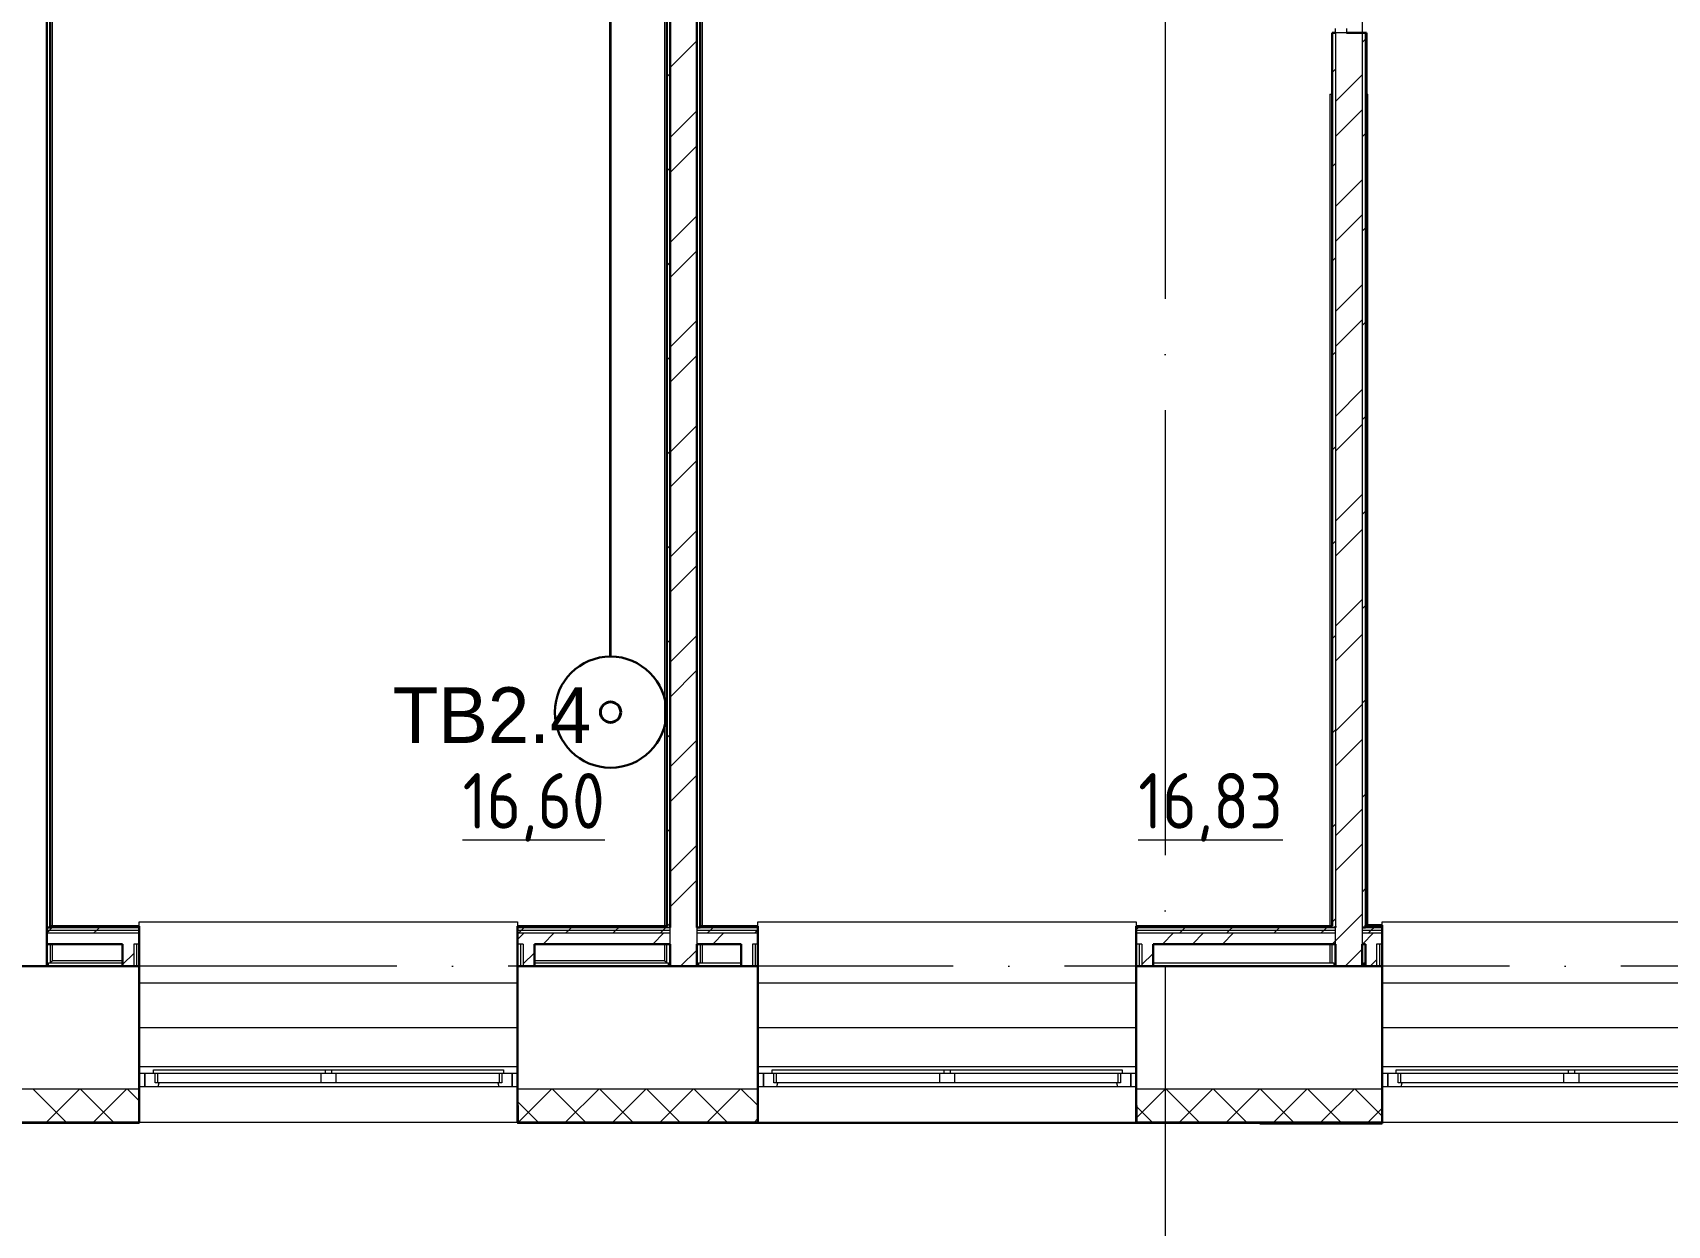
# Model space of a CAD drawing. Header units: millimetres. Extents: x -259793 to 503324, y -44556 to 93494.
# Drawn here: x 151417 to 158762, y -21400 to -16040 of the extents above; entities that cross this region are included whole.
import ezdxf

# ---------------------------------------------------------------- set-up
doc = ezdxf.new("R2010")
doc.units = ezdxf.units.MM
doc.linetypes.add('ADSK_Линия сетки', pattern=[25, 20, -2.5, 0, -2.5])
for name, color, linetype, lineweight in [('_ Окна', 7, 'Continuous', 9), ('Text', 7, 'Continuous', 15), ('Двери', 252, 'Continuous', 9), ('лс', 5, 'Continuous', 30), ('Марки помещений', 252, 'Continuous', 20), ('Ограждение', 252, 'Continuous', 9), ('Окна', 252, 'Continuous', 9), ('Оси', 252, 'Continuous', 9), ('Примечания', 7, 'Continuous', 25), ('Стены внутренние', 7, 'Continuous', 18), ('Стены наружные', 7, 'Continuous', 18), ('Стены штриховка', 7, 'Continuous', 9)]:
    doc.layers.add(name, color=color, linetype=linetype, lineweight=lineweight)
doc.layers.add('PDF _06 ТВ кабель эфирный', color=5, linetype='Continuous')
doc.styles.add('GOST Common_2', font='', dxfattribs={"width": 0.9, "height": 250})
doc.styles.add('Mipgost_5', font='', dxfattribs={"height": 250})
doc.styles.get('GOST Common_2').set_extended_font_data('GOST type B')
doc.styles.get('Mipgost_5').set_extended_font_data('Mipgost')

# ---------------------------------------------------------------- blocks, each defined once
blk = doc.blocks.new('РозеткаТВ')
at = {"layer": 'Text', "color": 3, "lineweight": 30}
blk.add_circle((-3.6, 3.2), 250, dxfattribs=at)
at = {"layer": 'Text', "color": 3, "lineweight": 40}
blk.add_circle((-3.6, 3.2), 45.8, dxfattribs=at)
blk = doc.blocks.new('2 этаж')
at = {"layer": '_ Окна', "color": 251, "true_color": 0x636466}
for p, q in [((151911, -19121.3), (151886, -19121.3)), ((151911, -19179.3), (151911, -19121.3)), ((153586, -19121.3), (153561, -19121.3)), ((153561, -19121.3), (153561, -19179.3)), ((154691, -19121.3), (154666, -19121.3)), ((154691, -19179.3), (154691, -19121.3)), ((156366, -19121.3), (156341, -19121.3)), ((156341, -19121.3), (156341, -19179.3)), ((157496, -19121.3), (157471, -19121.3)), ((157496, -19179.3), (157496, -19121.3)), ((151886, -19179.3), (151911, -19179.3)), ((153561, -19179.3), (153586, -19179.3)), ((154666, -19179.3), (154691, -19179.3)), ((156341, -19179.3), (156366, -19179.3)), ((157471, -19179.3), (157496, -19179.3))]:
    blk.add_line(p, q, dxfattribs=at)
at = {"layer": '_ Окна', "color": 251, "lineweight": 18, "true_color": 0x636466}
for p, q in [((151949, -19121.3), (151911, -19121.3)), ((151911, -19121.3), (151911, -19179.3)), ((151957, -19162.3), (151957, -19121.3)), ((151969, -19162.3), (151957, -19162.3)), ((151970.5, -19179.3), (151975, -19162.3)), ((153497, -19162.3), (153501.6, -19179.3)), ((153515, -19162.3), (153503, -19162.3)), ((153515, -19121.3), (153515, -19162.3)), ((153561, -19121.3), (153523, -19121.3)), ((153561, -19179.3), (153561, -19121.3)), ((154729, -19121.3), (154691, -19121.3)), ((154691, -19121.3), (154691, -19179.3)), ((154737, -19162.3), (154737, -19121.3)), ((154749, -19162.3), (154737, -19162.3)), ((154750.5, -19179.3), (154755, -19162.3)), ((156277, -19162.3), (156281.6, -19179.3)), ((156295, -19162.3), (156283, -19162.3)), ((156295, -19121.3), (156295, -19162.3)), ((156341, -19121.3), (156303, -19121.3)), ((156341, -19179.3), (156341, -19121.3)), ((157534, -19121.3), (157496, -19121.3)), ((157496, -19121.3), (157496, -19179.3)), ((157542, -19162.3), (157542, -19121.3)), ((157554, -19162.3), (157542, -19162.3)), ((157555.5, -19179.3), (157560, -19162.3)), ((151911, -19179.3), (151970.5, -19179.3)), ((153501.6, -19179.3), (153561, -19179.3)), ((154691, -19179.3), (154750.5, -19179.3)), ((156281.6, -19179.3), (156341, -19179.3)), ((157496, -19179.3), (157555.5, -19179.3))]:
    blk.add_line(p, q, dxfattribs=at)
at = {"layer": 'Двери', "color": 251, "true_color": 0x636466}
for p, q in [((157261, -14444.3), (157261, -14424.3)), ((157311, -14444.3), (157261, -14444.3)), ((157311, -14424.3), (157311, -14444.3))]:
    blk.add_line(p, q, dxfattribs=at)
at = {"layer": 'Ограждение', "color": 251, "true_color": 0x636466}
for p, q in [((151496, -18459.3), (151496, -12659.3)), ((154246, -12659.3), (154246, -18459.3)), ((154416, -18459.4), (154416, -13914.3)), ((157236, -14719.3), (157246, -14719.3)), ((157236, -14719.3), (157236, -18459.3)), ((157401, -14719.3), (157406, -14719.3)), ((157406, -18454.3), (157406, -14719.3)), ((151886, -18459.3), (151886, -18439.3)), ((151886, -18439.3), (153586, -18439.3)), ((153586, -18439.3), (153586, -18459.3)), ((154666, -18459.3), (154666, -18439.3)), ((154666, -18439.3), (156366, -18439.3)), ((156366, -18439.3), (156366, -18459.3)), ((157471, -18454.3), (157471, -18439.3)), ((157471, -18439.3), (159171, -18439.3)), ((151486, -18539.3), (151486, -18624.3)), ((151496, -18614.3), (151496, -18539.3)), ((154246, -18539.3), (154246, -18614.3)), ((154256, -18624.3), (154256, -18539.3)), ((154406, -18539.3), (154406, -18624.3)), ((154416, -18624.3), (154416, -18539.3)), ((157236, -18539.3), (157236, -18624.3)), ((157246, -18624.3), (157246, -18539.3)), ((151496, -18614.3), (151486, -18624.3)), ((151811, -18614.3), (151496, -18614.3)), ((154246, -18614.3), (153661, -18614.3)), ((154256, -18624.3), (154246, -18614.3)), ((151886, -18714.3), (153586, -18714.3)), ((154666, -18714.3), (156366, -18714.3)), ((157471, -18714.3), (159171, -18714.3)), ((151886, -18914.3), (153586, -18914.3)), ((154666, -18914.3), (156366, -18914.3)), ((157471, -18914.3), (159171, -18914.3)), ((151886, -19089.3), (153586, -19089.3)), ((154666, -19089.3), (156366, -19089.3)), ((157471, -19089.3), (159171, -19089.3))]:
    blk.add_line(p, q, dxfattribs=at)
at = {"layer": 'Окна', "color": 251, "true_color": 0x636466}
for p, q in [((151949, -19104.3), (152721, -19104.3)), ((151949, -19121.3), (151949, -19104.3)), ((152721, -19121.3), (151949, -19121.3)), ((151969, -19162.3), (151969, -19121.3)), ((152701, -19162.3), (151969, -19162.3)), ((152701, -19121.3), (152701, -19162.3)), ((152771, -19162.3), (152701, -19162.3)), ((152721, -19104.3), (152751, -19104.3)), ((152721, -19104.3), (152721, -19121.3)), ((152751, -19121.3), (152721, -19121.3)), ((152751, -19104.3), (153523, -19104.3)), ((152751, -19121.3), (152751, -19104.3)), ((153523, -19121.3), (152751, -19121.3)), ((152771, -19162.3), (152771, -19121.3)), ((153503, -19162.3), (152771, -19162.3)), ((153503, -19121.3), (153503, -19162.3)), ((153523, -19104.3), (153523, -19121.3)), ((154729, -19104.3), (155501, -19104.3)), ((154729, -19121.3), (154729, -19104.3)), ((155501, -19121.3), (154729, -19121.3)), ((154749, -19162.3), (154749, -19121.3)), ((155481, -19162.3), (154749, -19162.3)), ((155481, -19121.3), (155481, -19162.3)), ((155551, -19162.3), (155481, -19162.3)), ((155501, -19104.3), (155531, -19104.3)), ((155501, -19104.3), (155501, -19121.3)), ((155531, -19121.3), (155501, -19121.3)), ((155531, -19104.3), (156303, -19104.3)), ((155531, -19121.3), (155531, -19104.3)), ((156303, -19121.3), (155531, -19121.3)), ((155551, -19162.3), (155551, -19121.3)), ((156283, -19162.3), (155551, -19162.3)), ((156283, -19121.3), (156283, -19162.3)), ((156303, -19104.3), (156303, -19121.3)), ((157534, -19104.3), (158306, -19104.3)), ((157534, -19121.3), (157534, -19104.3)), ((158306, -19121.3), (157534, -19121.3)), ((157554, -19162.3), (157554, -19121.3)), ((158286, -19162.3), (157554, -19162.3)), ((158286, -19121.3), (158286, -19162.3)), ((158356, -19162.3), (158286, -19162.3)), ((158306, -19104.3), (158336, -19104.3)), ((158306, -19104.3), (158306, -19121.3)), ((158336, -19121.3), (158306, -19121.3)), ((158336, -19104.3), (159108, -19104.3)), ((158336, -19121.3), (158336, -19104.3)), ((159108, -19121.3), (158336, -19121.3)), ((158356, -19162.3), (158356, -19121.3)), ((159088, -19162.3), (158356, -19162.3)), ((151970.5, -19179.3), (153501.6, -19179.3)), ((154750.5, -19179.3), (156281.6, -19179.3)), ((157555.5, -19179.3), (159086.6, -19179.3))]:
    blk.add_line(p, q, dxfattribs=at)
at = {"layer": 'Оси', "color": 251, "linetype": 'ADSK_Линия сетки', "ltscale": 100, "true_color": 0x636466}
for p, q in [((156496, -1139.3), (156496, -32265.4)), ((170543.3, -18639.3), (93603.7, -18639.3))]:
    blk.add_line(p, q, dxfattribs=at)
at = {"layer": 'Стены внутренние', "color": 251, "lineweight": 30, "true_color": 0x636466}
for p, q in [((151471, -18639.3), (151471, -18539.3)), ((151811, -18639.3), (150886, -18639.3)), ((151886, -19341.3), (151886, -18639.3)), ((153586, -18639.3), (153586, -19341.3)), ((154271, -18639.3), (153661, -18639.3)), ((154591, -18639.3), (154391, -18639.3)), ((154666, -19341.3), (154666, -18639.3)), ((156366, -18639.3), (156366, -19341.3)), ((157261, -18639.3), (156441, -18639.3)), ((157396, -18639.3), (157381, -18639.3)), ((157471, -19341.3), (157471, -18639.3)), ((150811, -19341.3), (151886, -19341.3)), ((153586, -19341.3), (154666, -19341.3)), ((156366, -19341.3), (157471, -19341.3))]:
    blk.add_line(p, q, dxfattribs=at)
at = {"layer": 'Стены внутренние', "color": 251, "true_color": 0x636466}
for p, q in [((150811, -19189.3), (151886, -19189.3)), ((153586, -19189.3), (154666, -19189.3)), ((156366, -19189.3), (157471, -19189.3)), ((153586, -19341.3), (151886, -19341.3)), ((156366, -19341.3), (154666, -19341.3)), ((159171, -19341.3), (157471, -19341.3))]:
    blk.add_line(p, q, dxfattribs=at)
at = {"layer": 'Стены внутренние', "color": 251, "linetype": 'Continuous', "lineweight": 9, "true_color": 0x636466}
for p, q in [((151557.6, -19339.3), (151407.6, -19189.3)), ((151468.2, -19339.3), (151618.2, -19189.3)), ((151769.7, -19339.3), (151619.7, -19189.3)), ((151680.3, -19339.3), (151830.3, -19189.3)), ((151886, -19243.4), (151831.9, -19189.3)), ((153589.5, -19339.3), (153739.5, -19189.3)), ((153891.1, -19339.3), (153741.1, -19189.3)), ((153801.6, -19339.3), (153951.6, -19189.3)), ((154103.2, -19339.3), (153953.2, -19189.3)), ((154013.7, -19339.3), (154163.7, -19189.3)), ((154315.3, -19339.3), (154165.3, -19189.3)), ((154225.9, -19339.3), (154375.9, -19189.3)), ((154527.5, -19339.3), (154377.5, -19189.3)), ((154438, -19339.3), (154588, -19189.3)), ((154665.6, -19265.3), (154589.6, -19189.3)), ((156368, -19318.4), (156497.2, -19189.3)), ((156648.8, -19339.3), (156498.8, -19189.3)), ((156559.3, -19339.3), (156709.3, -19189.3)), ((156860.9, -19339.3), (156710.9, -19189.3)), ((156771.5, -19339.3), (156921.5, -19189.3)), ((157073, -19339.3), (156923, -19189.3)), ((156983.6, -19339.3), (157133.6, -19189.3)), ((157285.2, -19339.3), (157135.2, -19189.3)), ((157195.7, -19339.3), (157345.7, -19189.3)), ((157469, -19311), (157347.3, -19189.3)), ((153678.9, -19339.3), (153586, -19246.3)), ((156436.6, -19339.3), (156368, -19270.6)), ((157407.8, -19339.3), (157469, -19278.1)), ((151446.4, -19341.3), (151445.2, -19339.3)), ((153654, -19340.5), (153653.6, -19341.3)), ((154006.7, -19339.3), (154005.5, -19341.3)), ((154650.1, -19339.3), (154664, -19325.4)), ((154664, -19329.1), (154666, -19329.1)), ((156470.3, -19339.3), (156469.2, -19341.3)), ((156491.1, -19341.3), (156489.9, -19339.3)), ((156725.7, -19341.3), (156724.5, -19339.3)), ((157312.3, -19341.3), (157311.1, -19339.3))]:
    blk.add_line(p, q, dxfattribs=at)
at = {"layer": 'Стены наружные', "color": 251, "lineweight": 30, "true_color": 0x636466}
for p, q in [((151471, -12634.3), (151471, -18539.3)), ((151486, -18459.3), (151486, -12649.3)), ((154256, -12649.3), (154256, -18459.3)), ((154271, -18464.3), (154271, -12634.3)), ((154391, -12969.3), (154391, -18464.3)), ((154406, -18459.3), (154406, -13639.3)), ((157261, -14444.3), (157246, -14444.3)), ((157246, -14444.3), (157246, -18459.3)), ((157401, -14444.3), (157311, -14444.3)), ((157401, -18454.3), (157401, -14444.3)), ((151471, -18464.3), (151486, -18464.3)), ((151486, -18464.3), (151471, -18464.3)), ((151886, -18459.3), (151486, -18459.3)), ((151886, -18639.3), (151886, -18459.3)), ((154256, -18459.3), (153586, -18459.3)), ((153586, -18459.3), (153586, -18639.3)), ((154391, -18464.3), (154406, -18464.3)), ((154406, -18464.3), (154391, -18464.3)), ((154666, -18459.3), (154406, -18459.3)), ((154666, -18639.3), (154666, -18459.3)), ((157246, -18459.3), (156366, -18459.3)), ((156366, -18459.3), (156366, -18639.3)), ((157261, -18464.3), (157261, -18459.3)), ((157381, -18464.3), (157396, -18464.3)), ((157396, -18464.3), (157381, -18464.3)), ((157396, -18459.3), (157396, -18454.3)), ((157471, -18454.3), (157401, -18454.3)), ((157471, -18639.3), (157471, -18454.3)), ((151471, -18539.3), (151811, -18539.3)), ((151811, -18539.3), (151811, -18639.3)), ((153661, -18539.3), (154271, -18539.3)), ((153661, -18639.3), (153661, -18539.3)), ((154271, -18539.3), (154271, -18639.3)), ((154391, -18639.3), (154391, -18539.3)), ((154391, -18539.3), (154591, -18539.3)), ((154591, -18539.3), (154591, -18639.3)), ((156441, -18539.3), (157261, -18539.3)), ((156441, -18639.3), (156441, -18539.3)), ((157261, -18539.3), (157261, -18639.3)), ((157381, -18639.3), (157381, -18539.3)), ((157381, -18539.3), (157396, -18539.3)), ((157396, -18539.3), (157396, -18639.3)), ((151811, -18639.3), (151886, -18639.3)), ((153586, -18639.3), (153661, -18639.3)), ((154271, -18639.3), (154391, -18639.3)), ((154591, -18639.3), (154666, -18639.3)), ((156366, -18639.3), (156441, -18639.3)), ((157261, -18639.3), (157381, -18639.3)), ((157396, -18639.3), (157471, -18639.3)), ((157471, -19341.3), (156921, -19341.3)), ((156921, -19341.3), (156921, -19346.3)), ((156921, -19346.3), (157471, -19346.3)), ((157471, -19346.3), (157471, -19341.3))]:
    blk.add_line(p, q, dxfattribs=at)
at = {"layer": 'Стены наружные', "color": 251, "true_color": 0x636466}
for p, q in [((157381, -13214.3), (157381, -14444.3)), ((151478.5, -18624.3), (151811, -18624.3)), ((151478.5, -18639.3), (151478.5, -18624.3)), ((153661, -18624.3), (154263.5, -18624.3)), ((154263.5, -18639.3), (154263.5, -18624.3)), ((154398.5, -18624.3), (154591, -18624.3)), ((154398.5, -18624.3), (154398.5, -18639.3)), ((156441, -18624.3), (157253.5, -18624.3)), ((157253.5, -18624.3), (157253.5, -18639.3)), ((157388.5, -18624.3), (157396, -18624.3)), ((157388.5, -18639.3), (157388.5, -18624.3)), ((151886, -19346.3), (151348.5, -19346.3)), ((151886, -19346.3), (151886, -19341.3)), ((153586, -19341.3), (153586, -19346.3)), ((156921, -19346.3), (153586, -19346.3)), ((154126, -19346.3), (154126, -19341.3))]:
    blk.add_line(p, q, dxfattribs=at)
at = {"layer": 'Стены наружные', "color": 251, "linetype": 'Continuous', "lineweight": 9, "true_color": 0x636466}
for p, q in [((157396, -14472.1), (157401, -14467.1)), ((154271, -14600.3), (154391, -14480.3)), ((157381, -14487.1), (157396, -14472.1)), ((157396, -14542.8), (157401, -14537.8)), ((157246, -14622.1), (157261, -14607.1)), ((157396, -14613.5), (157401, -14608.5)), ((154256, -14642.2), (154271, -14627.2)), ((157261, -14753.4), (157381, -14633.4)), ((157396, -14684.2), (157401, -14679.2)), ((157396, -14754.9), (157401, -14749.9)), ((154271, -14914.6), (154391, -14794.6)), ((157261, -14910.6), (157381, -14790.6)), ((157396, -14825.6), (157401, -14820.6)), ((157381, -14911.3), (157396, -14896.3)), ((157396, -14896.3), (157401, -14891.3)), ((154271, -15071.8), (154391, -14951.8)), ((157396, -14967), (157401, -14962)), ((154256, -15066.5), (154271, -15051.5)), ((157246, -15046.3), (157261, -15031.3)), ((157396, -15037.7), (157401, -15032.7)), ((157261, -15224.9), (157381, -15104.9)), ((157396, -15108.5), (157401, -15103.5)), ((157396, -15179.2), (157401, -15174.2)), ((154271, -15386.1), (154391, -15266.1)), ((157261, -15382), (157381, -15262)), ((157396, -15249.9), (157401, -15244.9)), ((157381, -15335.6), (157396, -15320.6)), ((157396, -15320.6), (157401, -15315.6)), ((154271, -15543.3), (154391, -15423.3)), ((157396, -15391.3), (157401, -15386.3)), ((154256, -15490.7), (154271, -15475.7)), ((157246, -15470.6), (157261, -15455.6)), ((157396, -15462), (157401, -15457)), ((157396, -15532.7), (157401, -15527.7)), ((157261, -15696.4), (157381, -15576.4)), ((157396, -15603.4), (157401, -15598.4)), ((157396, -15674.1), (157401, -15669.1)), ((154271, -15857.6), (154391, -15737.6)), ((157261, -15853.5), (157381, -15733.5)), ((157381, -15759.8), (157396, -15744.8)), ((157396, -15744.8), (157401, -15739.8)), ((157396, -15815.6), (157401, -15810.6)), ((154256, -15915), (154271, -15900)), ((154271, -16014.7), (154391, -15894.7)), ((157246, -15894.8), (157261, -15879.8)), ((157396, -15886.3), (157401, -15881.3)), ((157396, -15957), (157401, -15952)), ((157261, -16167.8), (157381, -16047.8)), ((157396, -16027.7), (157401, -16022.7)), ((157396, -16098.4), (157401, -16093.4)), ((154271, -16329), (154391, -16209)), ((157261, -16325), (157381, -16205)), ((157381, -16184.1), (157396, -16169.1)), ((157396, -16169.1), (157401, -16164.1)), ((157246, -16319.1), (157261, -16304.1)), ((157396, -16239.8), (157401, -16234.8)), ((157396, -16310.5), (157401, -16305.5)), ((154256, -16339.3), (154271, -16324.3)), ((154271, -16486.2), (154391, -16366.2)), ((157396, -16381.2), (157401, -16376.2)), ((157396, -16452), (157401, -16447)), ((157261, -16639.3), (157381, -16519.3)), ((157396, -16522.7), (157401, -16517.7)), ((157381, -16608.4), (157396, -16593.4)), ((157396, -16593.4), (157401, -16588.4)), ((157396, -16664.1), (157401, -16659.1)), ((154271, -16800.5), (154391, -16680.5)), ((157246, -16743.4), (157261, -16728.4)), ((157261, -16796.4), (157381, -16676.4)), ((157396, -16734.8), (157401, -16729.8)), ((154256, -16763.5), (154271, -16748.5)), ((157396, -16805.5), (157401, -16800.5)), ((154271, -16957.7), (154391, -16837.7)), ((157396, -16876.2), (157401, -16871.2)), ((157396, -16946.9), (157401, -16941.9)), ((157261, -17110.7), (157381, -16990.7)), ((157381, -17032.6), (157396, -17017.6)), ((157396, -17017.6), (157401, -17012.6)), ((157396, -17088.4), (157401, -17083.4)), ((154256, -17187.8), (154271, -17172.8)), ((154271, -17272), (154391, -17152)), ((157246, -17167.6), (157261, -17152.6)), ((157261, -17267.9), (157381, -17147.9)), ((157396, -17159.1), (157401, -17154.1)), ((157396, -17229.8), (157401, -17224.8)), ((154271, -17429.1), (154391, -17309.1)), ((157396, -17300.5), (157401, -17295.5)), ((157396, -17371.2), (157401, -17366.2)), ((157261, -17582.2), (157381, -17462.2)), ((157381, -17456.9), (157396, -17441.9)), ((157396, -17441.9), (157401, -17436.9)), ((157396, -17512.6), (157401, -17507.6)), ((154256, -17612.1), (154271, -17597.1)), ((154271, -17743.4), (154391, -17623.4)), ((157246, -17591.9), (157261, -17576.9)), ((157261, -17739.4), (157381, -17619.4)), ((157396, -17583.3), (157401, -17578.3)), ((157396, -17654), (157401, -17649)), ((157396, -17724.7), (157401, -17719.7)), ((154271, -17900.6), (154391, -17780.6)), ((157396, -17795.5), (157401, -17790.5)), ((157381, -17881.2), (157396, -17866.2)), ((157396, -17866.2), (157401, -17861.2)), ((157261, -18053.7), (157381, -17933.7)), ((157396, -17936.9), (157401, -17931.9)), ((154256, -18036.3), (154271, -18021.3)), ((157246, -18016.2), (157261, -18001.2)), ((157396, -18007.6), (157401, -18002.6)), ((154271, -18214.9), (154391, -18094.9)), ((157261, -18210.8), (157381, -18090.8)), ((157396, -18078.3), (157401, -18073.3)), ((157396, -18149), (157401, -18144)), ((157396, -18219.7), (157401, -18214.7)), ((154271, -18372), (154391, -18252)), ((157396, -18290.4), (157401, -18285.4)), ((157381, -18305.4), (157396, -18290.4)), ((157396, -18361.1), (157401, -18356.1)), ((157246, -18440.4), (157261, -18425.4)), ((157261, -18525.1), (157381, -18405.1)), ((157396, -18431.9), (157401, -18426.9)), ((151471, -18487.9), (151482.1, -18476.8)), ((151482.1, -18476.8), (151494.6, -18464.3)), ((151681.8, -18489.3), (151694.3, -18476.8)), ((151694.3, -18476.8), (151706.8, -18464.3)), ((151706.8, -18464.3), (151711.8, -18459.3)), ((153586, -18518.2), (153615, -18489.3)), ((153590.9, -18489.3), (153603.4, -18476.8)), ((153603.4, -18476.8), (153615.9, -18464.3)), ((153699.9, -18539.3), (153749.9, -18489.3)), ((153803.1, -18489.3), (153815.6, -18476.8)), ((153815.6, -18476.8), (153828.1, -18464.3)), ((153828.1, -18464.3), (153833.1, -18459.3)), ((154015.2, -18489.3), (154027.7, -18476.8)), ((154027.7, -18476.8), (154040.2, -18464.3)), ((154193.4, -18539.3), (154243.4, -18489.3)), ((154227.3, -18489.3), (154239.8, -18476.8)), ((154239.8, -18476.8), (154252.3, -18464.3)), ((154252.3, -18464.3), (154257.3, -18459.3)), ((154257.3, -18459.3), (154271, -18445.6)), ((154439.5, -18489.3), (154452, -18476.8)), ((154452, -18476.8), (154464.5, -18464.3)), ((154463.2, -18539.3), (154513.2, -18489.3)), ((154651.6, -18489.3), (154664.1, -18476.8)), ((154664.1, -18476.8), (154666, -18474.8)), ((156366, -18471.9), (156373.7, -18464.3)), ((156373.7, -18464.3), (156378.7, -18459.3)), ((156483.3, -18539.3), (156533.3, -18489.3)), ((156560.8, -18489.3), (156573.3, -18476.8)), ((156573.3, -18476.8), (156585.8, -18464.3)), ((156618.3, -18539.3), (156668.3, -18489.3)), ((156753.2, -18539.3), (156803.2, -18489.3)), ((156772.9, -18489.3), (156785.4, -18476.8)), ((156785.4, -18476.8), (156797.9, -18464.3)), ((156797.9, -18464.3), (156802.9, -18459.3)), ((156985.1, -18489.3), (156997.6, -18476.8)), ((156997.6, -18476.8), (157010.1, -18464.3)), ((157197.2, -18489.3), (157209.7, -18476.8)), ((157209.7, -18476.8), (157222.2, -18464.3)), ((157222.2, -18464.3), (157227.2, -18459.3)), ((157381.6, -18539.3), (157431.6, -18489.3)), ((157409.3, -18489.3), (157421.8, -18476.8)), ((157421.8, -18476.8), (157434.3, -18464.3)), ((157439.3, -18459.3), (157444.3, -18454.3)), ((151811, -18631.7), (151861, -18581.7)), ((153611, -18628.2), (153661, -18578.2)), ((154318.1, -18639.3), (154391, -18566.4)), ((156391, -18631.6), (156441, -18581.6)), ((157246.7, -18539.3), (157261, -18524.9)), ((157304, -18639.3), (157381, -18562.3)), ((157416.5, -18639.3), (157446, -18609.8)), ((157315.2, -19346.3), (157312.3, -19341.3))]:
    blk.add_line(p, q, dxfattribs=at)
at = {"layer": 'Стены штриховка', "color": 251, "true_color": 0x636466}
for p, q in [((157261, -14444.3), (157261, -18459.3)), ((157381, -14444.3), (157381, -18539.3)), ((157396, -18454.3), (157396, -14444.3)), ((151471, -18476.8), (151886, -18476.8)), ((151471, -18489.3), (151886, -18489.3)), ((151486, -18459.3), (151486, -18464.3)), ((151486, -18464.3), (151886, -18464.3)), ((151886, -18464.3), (151486, -18464.3)), ((153586, -18464.3), (154271, -18464.3)), ((154271, -18464.3), (153586, -18464.3)), ((153586, -18476.8), (154271, -18476.8)), ((153586, -18489.3), (154271, -18489.3)), ((154271, -18539.3), (154271, -18464.3)), ((154391, -18464.3), (154391, -18539.3)), ((154391, -18476.8), (154666, -18476.8)), ((154391, -18489.3), (154666, -18489.3)), ((154406, -18459.3), (154406, -18464.3)), ((154406, -18464.3), (154666, -18464.3)), ((154666, -18464.3), (154406, -18464.3)), ((156366, -18464.3), (157261, -18464.3)), ((157261, -18464.3), (156366, -18464.3)), ((156366, -18476.8), (157261, -18476.8)), ((156366, -18489.3), (157261, -18489.3)), ((157261, -18539.3), (157261, -18464.3)), ((157381, -18476.8), (157471, -18476.8)), ((157381, -18489.3), (157471, -18489.3)), ((157471, -18459.3), (157396, -18459.3)), ((157396, -18464.3), (157471, -18464.3)), ((157471, -18464.3), (157396, -18464.3)), ((151886, -18539.3), (151861, -18539.3)), ((151861, -18539.3), (151861, -18639.3)), ((151873.5, -18539.3), (151873.5, -18639.3)), ((153611, -18539.3), (153586, -18539.3)), ((153598.5, -18539.3), (153598.5, -18639.3)), ((153611, -18539.3), (153611, -18639.3)), ((154666, -18539.3), (154641, -18539.3)), ((154641, -18539.3), (154641, -18639.3)), ((154653.5, -18539.3), (154653.5, -18639.3)), ((156391, -18539.3), (156366, -18539.3)), ((156378.5, -18539.3), (156378.5, -18639.3)), ((156391, -18539.3), (156391, -18639.3)), ((157471, -18539.3), (157446, -18539.3)), ((157446, -18539.3), (157446, -18639.3)), ((157458.5, -18539.3), (157458.5, -18639.3)), ((151886, -19265.3), (151884, -19265.3)), ((151884, -19339.3), (151884, -19265.3)), ((153588, -19265.3), (153586, -19265.3)), ((153588, -19265.3), (153588, -19339.3)), ((154666, -19265.3), (154664, -19265.3)), ((154664, -19339.3), (154664, -19265.3)), ((156368, -19265.3), (156366, -19265.3)), ((156368, -19265.3), (156368, -19339.3)), ((157471, -19265.3), (157469, -19265.3)), ((157469, -19339.3), (157469, -19265.3)), ((150813, -19339.3), (151884, -19339.3)), ((153588, -19339.3), (154664, -19339.3)), ((156368, -19339.3), (157469, -19339.3))]:
    blk.add_line(p, q, dxfattribs=at)
at = {"layer": 'Марки помещений', "color": 251, "true_color": 0x636466, "style": 'GOST Common_2', "width": 0.9}
for s, p in [('%%U16,60', (153338.8, -18020.8)), ('%%U16,83', (156374.9, -18020.8))]:
    blk.add_text(s, height=250, dxfattribs=at).set_placement(p)

msp = doc.modelspace()

# ---------------------------------------------------------------- linework, layer by layer
at = {"layer": 'PDF _06 ТВ кабель эфирный', "color": 104, "lineweight": 35}
msp.add_line((154013.44698, -18843.72837), (154013.44698, -11980.39832), dxfattribs=at)

# ---------------------------------------------------------------- block references
msp.add_blockref('2 этаж', (10, -1596.55941))
at = {"layer": 'лс', "color": 104}
msp.add_blockref('РозеткаТВ', (154017.02945, -19096.94561), dxfattribs=at)

# ---------------------------------------------------------------- texts
at = {"layer": 'Примечания', "lineweight": 25, "ltscale": 100, "insert": (153034.90692, -18982.01776), "char_height": 250, "width": 3010.3388609, "attachment_point": 1, "style": 'Mipgost_5'}
msp.add_mtext('ТВ2.4', dxfattribs=at)

doc.saveas('drawing.dxf')
